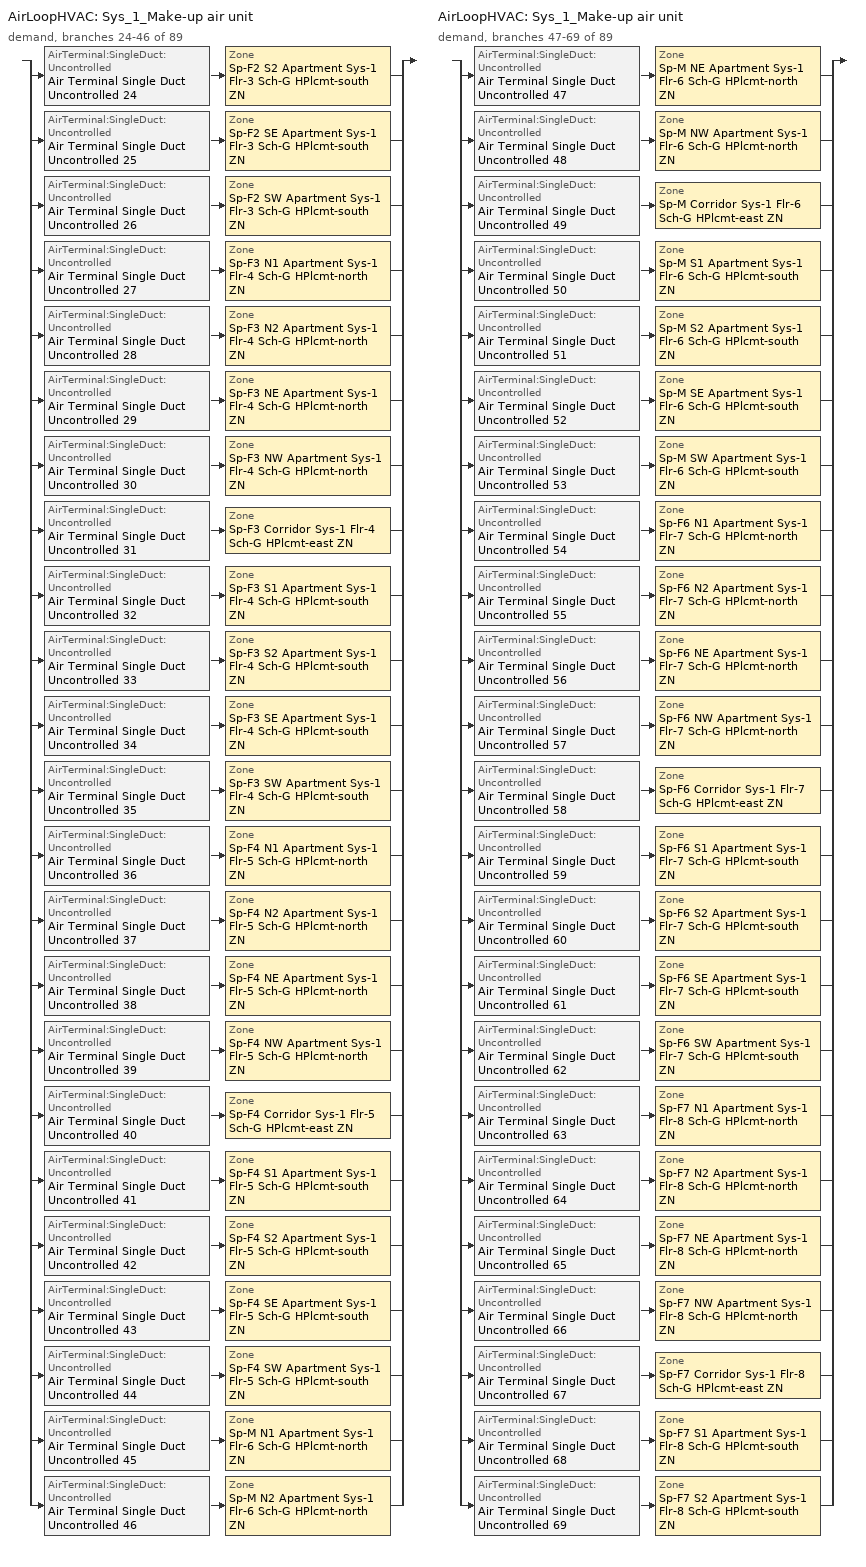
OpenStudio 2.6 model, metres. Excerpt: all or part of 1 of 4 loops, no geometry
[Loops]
AirLoopHVAC 'Sys_1_Make-up air unit'
 demand, branches 24-46 of 89: split
  | AirTerminal:SingleDuct:Uncontrolled 'Air Terminal Single Duct Uncontrolled 24' > Zone 'Sp-F2 S2 Apartment Sys-1 Flr-3 Sch-G HPlcmt-south ZN'
  | AirTerminal:SingleDuct:Uncontrolled 'Air Terminal Single Duct Uncontrolled 25' > Zone 'Sp-F2 SE Apartment Sys-1 Flr-3 Sch-G HPlcmt-south ZN'
  | AirTerminal:SingleDuct:Uncontrolled 'Air Terminal Single Duct Uncontrolled 26' > Zone 'Sp-F2 SW Apartment Sys-1 Flr-3 Sch-G HPlcmt-south ZN'
  | AirTerminal:SingleDuct:Uncontrolled 'Air Terminal Single Duct Uncontrolled 27' > Zone 'Sp-F3 N1 Apartment Sys-1 Flr-4 Sch-G HPlcmt-north ZN'
  | AirTerminal:SingleDuct:Uncontrolled 'Air Terminal Single Duct Uncontrolled 28' > Zone 'Sp-F3 N2 Apartment Sys-1 Flr-4 Sch-G HPlcmt-north ZN'
  | AirTerminal:SingleDuct:Uncontrolled 'Air Terminal Single Duct Uncontrolled 29' > Zone 'Sp-F3 NE Apartment Sys-1 Flr-4 Sch-G HPlcmt-north ZN'
  | AirTerminal:SingleDuct:Uncontrolled 'Air Terminal Single Duct Uncontrolled 30' > Zone 'Sp-F3 NW Apartment Sys-1 Flr-4 Sch-G HPlcmt-north ZN'
  | AirTerminal:SingleDuct:Uncontrolled 'Air Terminal Single Duct Uncontrolled 31' > Zone 'Sp-F3 Corridor Sys-1 Flr-4 Sch-G HPlcmt-east ZN'
  | AirTerminal:SingleDuct:Uncontrolled 'Air Terminal Single Duct Uncontrolled 32' > Zone 'Sp-F3 S1 Apartment Sys-1 Flr-4 Sch-G HPlcmt-south ZN'
  | AirTerminal:SingleDuct:Uncontrolled 'Air Terminal Single Duct Uncontrolled 33' > Zone 'Sp-F3 S2 Apartment Sys-1 Flr-4 Sch-G HPlcmt-south ZN'
  | AirTerminal:SingleDuct:Uncontrolled 'Air Terminal Single Duct Uncontrolled 34' > Zone 'Sp-F3 SE Apartment Sys-1 Flr-4 Sch-G HPlcmt-south ZN'
  | AirTerminal:SingleDuct:Uncontrolled 'Air Terminal Single Duct Uncontrolled 35' > Zone 'Sp-F3 SW Apartment Sys-1 Flr-4 Sch-G HPlcmt-south ZN'
  | AirTerminal:SingleDuct:Uncontrolled 'Air Terminal Single Duct Uncontrolled 36' > Zone 'Sp-F4 N1 Apartment Sys-1 Flr-5 Sch-G HPlcmt-north ZN'
  | AirTerminal:SingleDuct:Uncontrolled 'Air Terminal Single Duct Uncontrolled 37' > Zone 'Sp-F4 N2 Apartment Sys-1 Flr-5 Sch-G HPlcmt-north ZN'
  | AirTerminal:SingleDuct:Uncontrolled 'Air Terminal Single Duct Uncontrolled 38' > Zone 'Sp-F4 NE Apartment Sys-1 Flr-5 Sch-G HPlcmt-north ZN'
  | AirTerminal:SingleDuct:Uncontrolled 'Air Terminal Single Duct Uncontrolled 39' > Zone 'Sp-F4 NW Apartment Sys-1 Flr-5 Sch-G HPlcmt-north ZN'
  | AirTerminal:SingleDuct:Uncontrolled 'Air Terminal Single Duct Uncontrolled 40' > Zone 'Sp-F4 Corridor Sys-1 Flr-5 Sch-G HPlcmt-east ZN'
  | AirTerminal:SingleDuct:Uncontrolled 'Air Terminal Single Duct Uncontrolled 41' > Zone 'Sp-F4 S1 Apartment Sys-1 Flr-5 Sch-G HPlcmt-south ZN'
  | AirTerminal:SingleDuct:Uncontrolled 'Air Terminal Single Duct Uncontrolled 42' > Zone 'Sp-F4 S2 Apartment Sys-1 Flr-5 Sch-G HPlcmt-south ZN'
  | AirTerminal:SingleDuct:Uncontrolled 'Air Terminal Single Duct Uncontrolled 43' > Zone 'Sp-F4 SE Apartment Sys-1 Flr-5 Sch-G HPlcmt-south ZN'
  | AirTerminal:SingleDuct:Uncontrolled 'Air Terminal Single Duct Uncontrolled 44' > Zone 'Sp-F4 SW Apartment Sys-1 Flr-5 Sch-G HPlcmt-south ZN'
  | AirTerminal:SingleDuct:Uncontrolled 'Air Terminal Single Duct Uncontrolled 45' > Zone 'Sp-M N1 Apartment Sys-1 Flr-6 Sch-G HPlcmt-north ZN'
  | AirTerminal:SingleDuct:Uncontrolled 'Air Terminal Single Duct Uncontrolled 46' > Zone 'Sp-M N2 Apartment Sys-1 Flr-6 Sch-G HPlcmt-north ZN'
AirLoopHVAC 'Sys_1_Make-up air unit'
 demand, branches 47-69 of 89: split
  | AirTerminal:SingleDuct:Uncontrolled 'Air Terminal Single Duct Uncontrolled 47' > Zone 'Sp-M NE Apartment Sys-1 Flr-6 Sch-G HPlcmt-north ZN'
  | AirTerminal:SingleDuct:Uncontrolled 'Air Terminal Single Duct Uncontrolled 48' > Zone 'Sp-M NW Apartment Sys-1 Flr-6 Sch-G HPlcmt-north ZN'
  | AirTerminal:SingleDuct:Uncontrolled 'Air Terminal Single Duct Uncontrolled 49' > Zone 'Sp-M Corridor Sys-1 Flr-6 Sch-G HPlcmt-east ZN'
  | AirTerminal:SingleDuct:Uncontrolled 'Air Terminal Single Duct Uncontrolled 50' > Zone 'Sp-M S1 Apartment Sys-1 Flr-6 Sch-G HPlcmt-south ZN'
  | AirTerminal:SingleDuct:Uncontrolled 'Air Terminal Single Duct Uncontrolled 51' > Zone 'Sp-M S2 Apartment Sys-1 Flr-6 Sch-G HPlcmt-south ZN'
  | AirTerminal:SingleDuct:Uncontrolled 'Air Terminal Single Duct Uncontrolled 52' > Zone 'Sp-M SE Apartment Sys-1 Flr-6 Sch-G HPlcmt-south ZN'
  | AirTerminal:SingleDuct:Uncontrolled 'Air Terminal Single Duct Uncontrolled 53' > Zone 'Sp-M SW Apartment Sys-1 Flr-6 Sch-G HPlcmt-south ZN'
  | AirTerminal:SingleDuct:Uncontrolled 'Air Terminal Single Duct Uncontrolled 54' > Zone 'Sp-F6 N1 Apartment Sys-1 Flr-7 Sch-G HPlcmt-north ZN'
  | AirTerminal:SingleDuct:Uncontrolled 'Air Terminal Single Duct Uncontrolled 55' > Zone 'Sp-F6 N2 Apartment Sys-1 Flr-7 Sch-G HPlcmt-north ZN'
  | AirTerminal:SingleDuct:Uncontrolled 'Air Terminal Single Duct Uncontrolled 56' > Zone 'Sp-F6 NE Apartment Sys-1 Flr-7 Sch-G HPlcmt-north ZN'
  | AirTerminal:SingleDuct:Uncontrolled 'Air Terminal Single Duct Uncontrolled 57' > Zone 'Sp-F6 NW Apartment Sys-1 Flr-7 Sch-G HPlcmt-north ZN'
  | AirTerminal:SingleDuct:Uncontrolled 'Air Terminal Single Duct Uncontrolled 58' > Zone 'Sp-F6 Corridor Sys-1 Flr-7 Sch-G HPlcmt-east ZN'
  | AirTerminal:SingleDuct:Uncontrolled 'Air Terminal Single Duct Uncontrolled 59' > Zone 'Sp-F6 S1 Apartment Sys-1 Flr-7 Sch-G HPlcmt-south ZN'
  | AirTerminal:SingleDuct:Uncontrolled 'Air Terminal Single Duct Uncontrolled 60' > Zone 'Sp-F6 S2 Apartment Sys-1 Flr-7 Sch-G HPlcmt-south ZN'
  | AirTerminal:SingleDuct:Uncontrolled 'Air Terminal Single Duct Uncontrolled 61' > Zone 'Sp-F6 SE Apartment Sys-1 Flr-7 Sch-G HPlcmt-south ZN'
  | AirTerminal:SingleDuct:Uncontrolled 'Air Terminal Single Duct Uncontrolled 62' > Zone 'Sp-F6 SW Apartment Sys-1 Flr-7 Sch-G HPlcmt-south ZN'
  | AirTerminal:SingleDuct:Uncontrolled 'Air Terminal Single Duct Uncontrolled 63' > Zone 'Sp-F7 N1 Apartment Sys-1 Flr-8 Sch-G HPlcmt-north ZN'
  | AirTerminal:SingleDuct:Uncontrolled 'Air Terminal Single Duct Uncontrolled 64' > Zone 'Sp-F7 N2 Apartment Sys-1 Flr-8 Sch-G HPlcmt-north ZN'
  | AirTerminal:SingleDuct:Uncontrolled 'Air Terminal Single Duct Uncontrolled 65' > Zone 'Sp-F7 NE Apartment Sys-1 Flr-8 Sch-G HPlcmt-north ZN'
  | AirTerminal:SingleDuct:Uncontrolled 'Air Terminal Single Duct Uncontrolled 66' > Zone 'Sp-F7 NW Apartment Sys-1 Flr-8 Sch-G HPlcmt-north ZN'
  | AirTerminal:SingleDuct:Uncontrolled 'Air Terminal Single Duct Uncontrolled 67' > Zone 'Sp-F7 Corridor Sys-1 Flr-8 Sch-G HPlcmt-east ZN'
  | AirTerminal:SingleDuct:Uncontrolled 'Air Terminal Single Duct Uncontrolled 68' > Zone 'Sp-F7 S1 Apartment Sys-1 Flr-8 Sch-G HPlcmt-south ZN'
  | AirTerminal:SingleDuct:Uncontrolled 'Air Terminal Single Duct Uncontrolled 69' > Zone 'Sp-F7 S2 Apartment Sys-1 Flr-8 Sch-G HPlcmt-south ZN'
[Sizing:Zone] Zone Cooling Design Supply Air Temperature Input Method=SupplyAirTemperature; Zone Cooling Design Supply Air Temperature {C}=13; Zone Cooling Design Supply Air Temperature Difference {deltaC}=11.11; Zone Heating Design Supply Air Temperature Input Method=SupplyAirTemperature; Zone Heating Design Supply Air Temperature {C}=43; Zone Heating Design Supply Air Temperature Difference {deltaC}=11.11; Zone Cooling Design Supply Air Humidity Ratio {kg-H2O/kg-air}=0.0085; Zone Heating Design Supply Air Humidity Ratio {kg-H2O/kg-air}=0.008; Zone Heating Sizing Factor=1.3; Zone Cooling Sizing Factor=1.1; Cooling Design Air Flow Method=DesignDay; Heating Design Air Flow Method=DesignDay; Account for Dedicated Outdoor Air System=No; Dedicated Outdoor Air System Control Strategy=NeutralSupplyAir; Dedicated Outdoor Air Low Setpoint Temperature for Design {C}=autosize; Dedicated Outdoor Air High Setpoint Temperature for Design {C}=autosize
Sp-F2 S2 Apartment Sys-1 Flr-3 Sch-G HPlcmt-south ZN; Sp-F2 SE Apartment Sys-1 Flr-3 Sch-G HPlcmt-south ZN; Sp-F2 SW Apartment Sys-1 Flr-3 Sch-G HPlcmt-south ZN; Sp-F3 N1 Apartment Sys-1 Flr-4 Sch-G HPlcmt-north ZN; Sp-F3 N2 Apartment Sys-1 Flr-4 Sch-G HPlcmt-north ZN; Sp-F3 NE Apartment Sys-1 Flr-4 Sch-G HPlcmt-north ZN; Sp-F3 NW Apartment Sys-1 Flr-4 Sch-G HPlcmt-north ZN; Sp-F3 Corridor Sys-1 Flr-4 Sch-G HPlcmt-east ZN; Sp-F3 S1 Apartment Sys-1 Flr-4 Sch-G HPlcmt-south ZN; Sp-F3 S2 Apartment Sys-1 Flr-4 Sch-G HPlcmt-south ZN; Sp-F3 SE Apartment Sys-1 Flr-4 Sch-G HPlcmt-south ZN; Sp-F3 SW Apartment Sys-1 Flr-4 Sch-G HPlcmt-south ZN; Sp-F4 N1 Apartment Sys-1 Flr-5 Sch-G HPlcmt-north ZN; Sp-F4 N2 Apartment Sys-1 Flr-5 Sch-G HPlcmt-north ZN; Sp-F4 NE Apartment Sys-1 Flr-5 Sch-G HPlcmt-north ZN; Sp-F4 NW Apartment Sys-1 Flr-5 Sch-G HPlcmt-north ZN; Sp-F4 Corridor Sys-1 Flr-5 Sch-G HPlcmt-east ZN; Sp-F4 S1 Apartment Sys-1 Flr-5 Sch-G HPlcmt-south ZN; Sp-F4 S2 Apartment Sys-1 Flr-5 Sch-G HPlcmt-south ZN; Sp-F4 SE Apartment Sys-1 Flr-5 Sch-G HPlcmt-south ZN; Sp-F4 SW Apartment Sys-1 Flr-5 Sch-G HPlcmt-south ZN; Sp-M N1 Apartment Sys-1 Flr-6 Sch-G HPlcmt-north ZN; Sp-M N2 Apartment Sys-1 Flr-6 Sch-G HPlcmt-north ZN; Sp-M NE Apartment Sys-1 Flr-6 Sch-G HPlcmt-north ZN; Sp-M NW Apartment Sys-1 Flr-6 Sch-G HPlcmt-north ZN; Sp-M Corridor Sys-1 Flr-6 Sch-G HPlcmt-east ZN; Sp-M S1 Apartment Sys-1 Flr-6 Sch-G HPlcmt-south ZN; Sp-M S2 Apartment Sys-1 Flr-6 Sch-G HPlcmt-south ZN; Sp-M SE Apartment Sys-1 Flr-6 Sch-G HPlcmt-south ZN; Sp-M SW Apartment Sys-1 Flr-6 Sch-G HPlcmt-south ZN; Sp-F6 N1 Apartment Sys-1 Flr-7 Sch-G HPlcmt-north ZN; Sp-F6 N2 Apartment Sys-1 Flr-7 Sch-G HPlcmt-north ZN; Sp-F6 NE Apartment Sys-1 Flr-7 Sch-G HPlcmt-north ZN; Sp-F6 NW Apartment Sys-1 Flr-7 Sch-G HPlcmt-north ZN; Sp-F6 Corridor Sys-1 Flr-7 Sch-G HPlcmt-east ZN; Sp-F6 S1 Apartment Sys-1 Flr-7 Sch-G HPlcmt-south ZN; Sp-F6 S2 Apartment Sys-1 Flr-7 Sch-G HPlcmt-south ZN; Sp-F6 SE Apartment Sys-1 Flr-7 Sch-G HPlcmt-south ZN; Sp-F6 SW Apartment Sys-1 Flr-7 Sch-G HPlcmt-south ZN; Sp-F7 N1 Apartment Sys-1 Flr-8 Sch-G HPlcmt-north ZN; Sp-F7 N2 Apartment Sys-1 Flr-8 Sch-G HPlcmt-north ZN; Sp-F7 NE Apartment Sys-1 Flr-8 Sch-G HPlcmt-north ZN; Sp-F7 NW Apartment Sys-1 Flr-8 Sch-G HPlcmt-north ZN; Sp-F7 Corridor Sys-1 Flr-8 Sch-G HPlcmt-east ZN; Sp-F7 S1 Apartment Sys-1 Flr-8 Sch-G HPlcmt-south ZN; Sp-F7 S2 Apartment Sys-1 Flr-8 Sch-G HPlcmt-south ZN
[Zone equipment]
Sp-F2 S2 Apartment Sys-1 Flr-3 Sch-G HPlcmt-south ZN: Sp-F2 S2 Apartment Sys-1 Flr-3 Sch-G HPlcmt-south ZN PTAC, Air Terminal Single Duct Uncontrolled 24, Sp-F2 S2 Apartment Sys-1 Flr-3 Sch-G HPlcmt-south ZN Elec Baseboard
Sp-F2 SE Apartment Sys-1 Flr-3 Sch-G HPlcmt-south ZN: Sp-F2 SE Apartment Sys-1 Flr-3 Sch-G HPlcmt-south ZN PTAC, Air Terminal Single Duct Uncontrolled 25, Sp-F2 SE Apartment Sys-1 Flr-3 Sch-G HPlcmt-south ZN Elec Baseboard
Sp-F2 SW Apartment Sys-1 Flr-3 Sch-G HPlcmt-south ZN: Sp-F2 SW Apartment Sys-1 Flr-3 Sch-G HPlcmt-south ZN PTAC, Air Terminal Single Duct Uncontrolled 26, Sp-F2 SW Apartment Sys-1 Flr-3 Sch-G HPlcmt-south ZN Elec Baseboard
Sp-F3 N1 Apartment Sys-1 Flr-4 Sch-G HPlcmt-north ZN: Sp-F3 N1 Apartment Sys-1 Flr-4 Sch-G HPlcmt-north ZN PTAC, Air Terminal Single Duct Uncontrolled 27, Sp-F3 N1 Apartment Sys-1 Flr-4 Sch-G HPlcmt-north ZN Elec Baseboard
Sp-F3 N2 Apartment Sys-1 Flr-4 Sch-G HPlcmt-north ZN: Sp-F3 N2 Apartment Sys-1 Flr-4 Sch-G HPlcmt-north ZN PTAC, Air Terminal Single Duct Uncontrolled 28, Sp-F3 N2 Apartment Sys-1 Flr-4 Sch-G HPlcmt-north ZN Elec Baseboard
Sp-F3 NE Apartment Sys-1 Flr-4 Sch-G HPlcmt-north ZN: Sp-F3 NE Apartment Sys-1 Flr-4 Sch-G HPlcmt-north ZN PTAC, Air Terminal Single Duct Uncontrolled 29, Sp-F3 NE Apartment Sys-1 Flr-4 Sch-G HPlcmt-north ZN Elec Baseboard
Sp-F3 NW Apartment Sys-1 Flr-4 Sch-G HPlcmt-north ZN: Sp-F3 NW Apartment Sys-1 Flr-4 Sch-G HPlcmt-north ZN PTAC, Air Terminal Single Duct Uncontrolled 30, Sp-F3 NW Apartment Sys-1 Flr-4 Sch-G HPlcmt-north ZN Elec Baseboard
Sp-F3 Corridor Sys-1 Flr-4 Sch-G HPlcmt-east ZN: Sp-F3 Corridor Sys-1 Flr-4 Sch-G HPlcmt-east ZN PTAC, Air Terminal Single Duct Uncontrolled 31, Sp-F3 Corridor Sys-1 Flr-4 Sch-G HPlcmt-east ZN Elec Baseboard
Sp-F3 S1 Apartment Sys-1 Flr-4 Sch-G HPlcmt-south ZN: Sp-F3 S1 Apartment Sys-1 Flr-4 Sch-G HPlcmt-south ZN PTAC, Air Terminal Single Duct Uncontrolled 32, Sp-F3 S1 Apartment Sys-1 Flr-4 Sch-G HPlcmt-south ZN Elec Baseboard
Sp-F3 S2 Apartment Sys-1 Flr-4 Sch-G HPlcmt-south ZN: Sp-F3 S2 Apartment Sys-1 Flr-4 Sch-G HPlcmt-south ZN PTAC, Air Terminal Single Duct Uncontrolled 33, Sp-F3 S2 Apartment Sys-1 Flr-4 Sch-G HPlcmt-south ZN Elec Baseboard
Sp-F3 SE Apartment Sys-1 Flr-4 Sch-G HPlcmt-south ZN: Sp-F3 SE Apartment Sys-1 Flr-4 Sch-G HPlcmt-south ZN PTAC, Air Terminal Single Duct Uncontrolled 34, Sp-F3 SE Apartment Sys-1 Flr-4 Sch-G HPlcmt-south ZN Elec Baseboard
Sp-F3 SW Apartment Sys-1 Flr-4 Sch-G HPlcmt-south ZN: Sp-F3 SW Apartment Sys-1 Flr-4 Sch-G HPlcmt-south ZN PTAC, Air Terminal Single Duct Uncontrolled 35, Sp-F3 SW Apartment Sys-1 Flr-4 Sch-G HPlcmt-south ZN Elec Baseboard
Sp-F4 N1 Apartment Sys-1 Flr-5 Sch-G HPlcmt-north ZN: Sp-F4 N1 Apartment Sys-1 Flr-5 Sch-G HPlcmt-north ZN PTAC, Air Terminal Single Duct Uncontrolled 36, Sp-F4 N1 Apartment Sys-1 Flr-5 Sch-G HPlcmt-north ZN Elec Baseboard
Sp-F4 N2 Apartment Sys-1 Flr-5 Sch-G HPlcmt-north ZN: Sp-F4 N2 Apartment Sys-1 Flr-5 Sch-G HPlcmt-north ZN PTAC, Air Terminal Single Duct Uncontrolled 37, Sp-F4 N2 Apartment Sys-1 Flr-5 Sch-G HPlcmt-north ZN Elec Baseboard
Sp-F4 NE Apartment Sys-1 Flr-5 Sch-G HPlcmt-north ZN: Sp-F4 NE Apartment Sys-1 Flr-5 Sch-G HPlcmt-north ZN PTAC, Air Terminal Single Duct Uncontrolled 38, Sp-F4 NE Apartment Sys-1 Flr-5 Sch-G HPlcmt-north ZN Elec Baseboard
Sp-F4 NW Apartment Sys-1 Flr-5 Sch-G HPlcmt-north ZN: Sp-F4 NW Apartment Sys-1 Flr-5 Sch-G HPlcmt-north ZN PTAC, Air Terminal Single Duct Uncontrolled 39, Sp-F4 NW Apartment Sys-1 Flr-5 Sch-G HPlcmt-north ZN Elec Baseboard
Sp-F4 Corridor Sys-1 Flr-5 Sch-G HPlcmt-east ZN: Sp-F4 Corridor Sys-1 Flr-5 Sch-G HPlcmt-east ZN PTAC, Air Terminal Single Duct Uncontrolled 40, Sp-F4 Corridor Sys-1 Flr-5 Sch-G HPlcmt-east ZN Elec Baseboard
Sp-F4 S1 Apartment Sys-1 Flr-5 Sch-G HPlcmt-south ZN: Sp-F4 S1 Apartment Sys-1 Flr-5 Sch-G HPlcmt-south ZN PTAC, Air Terminal Single Duct Uncontrolled 41, Sp-F4 S1 Apartment Sys-1 Flr-5 Sch-G HPlcmt-south ZN Elec Baseboard
Sp-F4 S2 Apartment Sys-1 Flr-5 Sch-G HPlcmt-south ZN: Sp-F4 S2 Apartment Sys-1 Flr-5 Sch-G HPlcmt-south ZN PTAC, Air Terminal Single Duct Uncontrolled 42, Sp-F4 S2 Apartment Sys-1 Flr-5 Sch-G HPlcmt-south ZN Elec Baseboard
Sp-F4 SE Apartment Sys-1 Flr-5 Sch-G HPlcmt-south ZN: Sp-F4 SE Apartment Sys-1 Flr-5 Sch-G HPlcmt-south ZN PTAC, Air Terminal Single Duct Uncontrolled 43, Sp-F4 SE Apartment Sys-1 Flr-5 Sch-G HPlcmt-south ZN Elec Baseboard
Sp-F4 SW Apartment Sys-1 Flr-5 Sch-G HPlcmt-south ZN: Sp-F4 SW Apartment Sys-1 Flr-5 Sch-G HPlcmt-south ZN PTAC, Air Terminal Single Duct Uncontrolled 44, Sp-F4 SW Apartment Sys-1 Flr-5 Sch-G HPlcmt-south ZN Elec Baseboard
Sp-M N1 Apartment Sys-1 Flr-6 Sch-G HPlcmt-north ZN: Sp-M N1 Apartment Sys-1 Flr-6 Sch-G HPlcmt-north ZN PTAC, Air Terminal Single Duct Uncontrolled 45, Sp-M N1 Apartment Sys-1 Flr-6 Sch-G HPlcmt-north ZN Elec Baseboard
Sp-M N2 Apartment Sys-1 Flr-6 Sch-G HPlcmt-north ZN: Sp-M N2 Apartment Sys-1 Flr-6 Sch-G HPlcmt-north ZN PTAC, Air Terminal Single Duct Uncontrolled 46, Sp-M N2 Apartment Sys-1 Flr-6 Sch-G HPlcmt-north ZN Elec Baseboard
Sp-M NE Apartment Sys-1 Flr-6 Sch-G HPlcmt-north ZN: Sp-M NE Apartment Sys-1 Flr-6 Sch-G HPlcmt-north ZN PTAC, Air Terminal Single Duct Uncontrolled 47, Sp-M NE Apartment Sys-1 Flr-6 Sch-G HPlcmt-north ZN Elec Baseboard
Sp-M NW Apartment Sys-1 Flr-6 Sch-G HPlcmt-north ZN: Sp-M NW Apartment Sys-1 Flr-6 Sch-G HPlcmt-north ZN PTAC, Air Terminal Single Duct Uncontrolled 48, Sp-M NW Apartment Sys-1 Flr-6 Sch-G HPlcmt-north ZN Elec Baseboard
Sp-M Corridor Sys-1 Flr-6 Sch-G HPlcmt-east ZN: Sp-M Corridor Sys-1 Flr-6 Sch-G HPlcmt-east ZN PTAC, Air Terminal Single Duct Uncontrolled 49, Sp-M Corridor Sys-1 Flr-6 Sch-G HPlcmt-east ZN Elec Baseboard
Sp-M S1 Apartment Sys-1 Flr-6 Sch-G HPlcmt-south ZN: Sp-M S1 Apartment Sys-1 Flr-6 Sch-G HPlcmt-south ZN PTAC, Air Terminal Single Duct Uncontrolled 50, Sp-M S1 Apartment Sys-1 Flr-6 Sch-G HPlcmt-south ZN Elec Baseboard
Sp-M S2 Apartment Sys-1 Flr-6 Sch-G HPlcmt-south ZN: Sp-M S2 Apartment Sys-1 Flr-6 Sch-G HPlcmt-south ZN PTAC, Air Terminal Single Duct Uncontrolled 51, Sp-M S2 Apartment Sys-1 Flr-6 Sch-G HPlcmt-south ZN Elec Baseboard
Sp-M SE Apartment Sys-1 Flr-6 Sch-G HPlcmt-south ZN: Sp-M SE Apartment Sys-1 Flr-6 Sch-G HPlcmt-south ZN PTAC, Air Terminal Single Duct Uncontrolled 52, Sp-M SE Apartment Sys-1 Flr-6 Sch-G HPlcmt-south ZN Elec Baseboard
Sp-M SW Apartment Sys-1 Flr-6 Sch-G HPlcmt-south ZN: Sp-M SW Apartment Sys-1 Flr-6 Sch-G HPlcmt-south ZN PTAC, Air Terminal Single Duct Uncontrolled 53, Sp-M SW Apartment Sys-1 Flr-6 Sch-G HPlcmt-south ZN Elec Baseboard
Sp-F6 N1 Apartment Sys-1 Flr-7 Sch-G HPlcmt-north ZN: Sp-F6 N1 Apartment Sys-1 Flr-7 Sch-G HPlcmt-north ZN PTAC, Air Terminal Single Duct Uncontrolled 54, Sp-F6 N1 Apartment Sys-1 Flr-7 Sch-G HPlcmt-north ZN Elec Baseboard
Sp-F6 N2 Apartment Sys-1 Flr-7 Sch-G HPlcmt-north ZN: Sp-F6 N2 Apartment Sys-1 Flr-7 Sch-G HPlcmt-north ZN PTAC, Air Terminal Single Duct Uncontrolled 55, Sp-F6 N2 Apartment Sys-1 Flr-7 Sch-G HPlcmt-north ZN Elec Baseboard
Sp-F6 NE Apartment Sys-1 Flr-7 Sch-G HPlcmt-north ZN: Sp-F6 NE Apartment Sys-1 Flr-7 Sch-G HPlcmt-north ZN PTAC, Air Terminal Single Duct Uncontrolled 56, Sp-F6 NE Apartment Sys-1 Flr-7 Sch-G HPlcmt-north ZN Elec Baseboard
Sp-F6 NW Apartment Sys-1 Flr-7 Sch-G HPlcmt-north ZN: Sp-F6 NW Apartment Sys-1 Flr-7 Sch-G HPlcmt-north ZN PTAC, Air Terminal Single Duct Uncontrolled 57, Sp-F6 NW Apartment Sys-1 Flr-7 Sch-G HPlcmt-north ZN Elec Baseboard
Sp-F6 Corridor Sys-1 Flr-7 Sch-G HPlcmt-east ZN: Sp-F6 Corridor Sys-1 Flr-7 Sch-G HPlcmt-east ZN PTAC, Air Terminal Single Duct Uncontrolled 58, Sp-F6 Corridor Sys-1 Flr-7 Sch-G HPlcmt-east ZN Elec Baseboard
Sp-F6 S1 Apartment Sys-1 Flr-7 Sch-G HPlcmt-south ZN: Sp-F6 S1 Apartment Sys-1 Flr-7 Sch-G HPlcmt-south ZN PTAC, Air Terminal Single Duct Uncontrolled 59, Sp-F6 S1 Apartment Sys-1 Flr-7 Sch-G HPlcmt-south ZN Elec Baseboard
Sp-F6 S2 Apartment Sys-1 Flr-7 Sch-G HPlcmt-south ZN: Sp-F6 S2 Apartment Sys-1 Flr-7 Sch-G HPlcmt-south ZN PTAC, Air Terminal Single Duct Uncontrolled 60, Sp-F6 S2 Apartment Sys-1 Flr-7 Sch-G HPlcmt-south ZN Elec Baseboard
Sp-F6 SE Apartment Sys-1 Flr-7 Sch-G HPlcmt-south ZN: Sp-F6 SE Apartment Sys-1 Flr-7 Sch-G HPlcmt-south ZN PTAC, Air Terminal Single Duct Uncontrolled 61, Sp-F6 SE Apartment Sys-1 Flr-7 Sch-G HPlcmt-south ZN Elec Baseboard
Sp-F6 SW Apartment Sys-1 Flr-7 Sch-G HPlcmt-south ZN: Sp-F6 SW Apartment Sys-1 Flr-7 Sch-G HPlcmt-south ZN PTAC, Air Terminal Single Duct Uncontrolled 62, Sp-F6 SW Apartment Sys-1 Flr-7 Sch-G HPlcmt-south ZN Elec Baseboard
Sp-F7 N1 Apartment Sys-1 Flr-8 Sch-G HPlcmt-north ZN: Sp-F7 N1 Apartment Sys-1 Flr-8 Sch-G HPlcmt-north ZN PTAC, Air Terminal Single Duct Uncontrolled 63, Sp-F7 N1 Apartment Sys-1 Flr-8 Sch-G HPlcmt-north ZN Elec Baseboard
Sp-F7 N2 Apartment Sys-1 Flr-8 Sch-G HPlcmt-north ZN: Sp-F7 N2 Apartment Sys-1 Flr-8 Sch-G HPlcmt-north ZN PTAC, Air Terminal Single Duct Uncontrolled 64, Sp-F7 N2 Apartment Sys-1 Flr-8 Sch-G HPlcmt-north ZN Elec Baseboard
Sp-F7 NE Apartment Sys-1 Flr-8 Sch-G HPlcmt-north ZN: Sp-F7 NE Apartment Sys-1 Flr-8 Sch-G HPlcmt-north ZN PTAC, Air Terminal Single Duct Uncontrolled 65, Sp-F7 NE Apartment Sys-1 Flr-8 Sch-G HPlcmt-north ZN Elec Baseboard
Sp-F7 NW Apartment Sys-1 Flr-8 Sch-G HPlcmt-north ZN: Sp-F7 NW Apartment Sys-1 Flr-8 Sch-G HPlcmt-north ZN PTAC, Air Terminal Single Duct Uncontrolled 66, Sp-F7 NW Apartment Sys-1 Flr-8 Sch-G HPlcmt-north ZN Elec Baseboard
Sp-F7 Corridor Sys-1 Flr-8 Sch-G HPlcmt-east ZN: Sp-F7 Corridor Sys-1 Flr-8 Sch-G HPlcmt-east ZN PTAC, Air Terminal Single Duct Uncontrolled 67, Sp-F7 Corridor Sys-1 Flr-8 Sch-G HPlcmt-east ZN Elec Baseboard
Sp-F7 S1 Apartment Sys-1 Flr-8 Sch-G HPlcmt-south ZN: Sp-F7 S1 Apartment Sys-1 Flr-8 Sch-G HPlcmt-south ZN PTAC, Air Terminal Single Duct Uncontrolled 68, Sp-F7 S1 Apartment Sys-1 Flr-8 Sch-G HPlcmt-south ZN Elec Baseboard
Sp-F7 S2 Apartment Sys-1 Flr-8 Sch-G HPlcmt-south ZN: Sp-F7 S2 Apartment Sys-1 Flr-8 Sch-G HPlcmt-south ZN PTAC, Air Terminal Single Duct Uncontrolled 69, Sp-F7 S2 Apartment Sys-1 Flr-8 Sch-G HPlcmt-south ZN Elec Baseboard
[Coil:Heating:Electric] Availability Schedule=ON_OFF_ALWAYS_OFF
Coil Heating Electric 24; Coil Heating Electric 25; Coil Heating Electric 26; Coil Heating Electric 27; Coil Heating Electric 28; Coil Heating Electric 29; Coil Heating Electric 30; Coil Heating Electric 31; Coil Heating Electric 32; Coil Heating Electric 33; Coil Heating Electric 34; Coil Heating Electric 35; Coil Heating Electric 36; Coil Heating Electric 37; Coil Heating Electric 38; Coil Heating Electric 39; Coil Heating Electric 40; Coil Heating Electric 41; Coil Heating Electric 42; Coil Heating Electric 43; Coil Heating Electric 44; Coil Heating Electric 45; Coil Heating Electric 46; Coil Heating Electric 47; Coil Heating Electric 48; Coil Heating Electric 49; Coil Heating Electric 50; Coil Heating Electric 51; Coil Heating Electric 52; Coil Heating Electric 53; Coil Heating Electric 54; Coil Heating Electric 55; Coil Heating Electric 56; Coil Heating Electric 57; Coil Heating Electric 58; Coil Heating Electric 59; Coil Heating Electric 60; Coil Heating Electric 61; Coil Heating Electric 62; Coil Heating Electric 63; Coil Heating Electric 64; Coil Heating Electric 65; Coil Heating Electric 66; Coil Heating Electric 67; Coil Heating Electric 68; Coil Heating Electric 69
[Coil:Cooling:DX:SingleSpeed] Availability Schedule=Always On Discrete; Rated Total Cooling Capacity {W}=autosize; Rated Sensible Heat Ratio=autosize; Rated Air Flow Rate {m3/s}=autosize; Rated Evaporator Fan Power Per Volume Flow Rate {W/(m3/s)}=773.3; Total Cooling Capacity Function of Temperature Curve=DXCOOL-NECB2011-REF-CAPFT; Total Cooling Capacity Function of Flow Fraction Curve=DXCOOL-NECB2011-REF-CAPFFLOW; Energy Input Ratio Function of Temperature Curve=DXCOOL-NECB2011-REF-COOLEIRFT; Energy Input Ratio Function of Flow Fraction Curve=DXCOOL-NECB2011-REF-COOLEIRFFLOW; Part Load Fraction Correlation Curve=DXCOOL-NECB2011-REF-COOLPLFFPLR; Condenser Type=AirCooled; Evaporative Condenser Effectiveness=0; Evaporative Condenser Air Flow Rate {m3/s}=Autosize; Evaporative Condenser Pump Rated Power Consumption {W}=Autosize; Crankcase Heater Capacity {W}=0; Maximum Outdoor Dry-Bulb Temperature for Crankcase Heater Operation {C}=0; Basin Heater Capacity {W/K}=0; Basin Heater Setpoint Temperature {C}=10
Name | Rated COP {W/W}
Coil Cooling DX Single Speed 25 9kBtu/hr 10.5EER | 3.57169
Coil Cooling DX Single Speed 26 13kBtu/hr 9.7EER | 3.29014
Coil Cooling DX Single Speed 27 15kBtu/hr 9.3EER | 3.15607
Coil Cooling DX Single Speed 28 8kBtu/hr 10.9EER | 3.67629
Coil Cooling DX Single Speed 29 8kBtu/hr 10.9EER | 3.68641
Coil Cooling DX Single Speed 30 13kBtu/hr 9.8EER | 3.32738
Coil Cooling DX Single Speed 31 14kBtu/hr 9.6EER | 3.24241
Coil Cooling DX Single Speed 32 8kBtu/hr 10.9EER | 3.67756
Coil Cooling DX Single Speed 33 9kBtu/hr 10.5EER | 3.57063
Coil Cooling DX Single Speed 34 9kBtu/hr 10.5EER | 3.56512
Coil Cooling DX Single Speed 35 13kBtu/hr 9.7EER | 3.30369
Coil Cooling DX Single Speed 36 15kBtu/hr 9.3EER | 3.15616
Coil Cooling DX Single Speed 37 8kBtu/hr 10.8EER | 3.67343
Coil Cooling DX Single Speed 38 8kBtu/hr 10.9EER | 3.68357
Coil Cooling DX Single Speed 39 13kBtu/hr 9.8EER | 3.32527
Coil Cooling DX Single Speed 40 14kBtu/hr 9.5EER | 3.22646
Coil Cooling DX Single Speed 41 8kBtu/hr 10.9EER | 3.6761
Coil Cooling DX Single Speed 42 9kBtu/hr 10.5EER | 3.56648
Coil Cooling DX Single Speed 43 9kBtu/hr 10.5EER | 3.56133
Coil Cooling DX Single Speed 44 13kBtu/hr 9.8EER | 3.3054
Coil Cooling DX Single Speed 45 15kBtu/hr 9.3EER | 3.15622
Coil Cooling DX Single Speed 46 8kBtu/hr 10.8EER | 3.67194
Coil Cooling DX Single Speed 47 8kBtu/hr 10.9EER | 3.68209
Coil Cooling DX Single Speed 48 13kBtu/hr 9.8EER | 3.32504
Coil Cooling DX Single Speed 49 14kBtu/hr 9.5EER | 3.2231
Coil Cooling DX Single Speed 50 8kBtu/hr 10.9EER | 3.67545
Coil Cooling DX Single Speed 51 9kBtu/hr 10.5EER | 3.56414
Coil Cooling DX Single Speed 52 9kBtu/hr 10.5EER | 3.55907
Coil Cooling DX Single Speed 53 13kBtu/hr 9.8EER | 3.30578
Coil Cooling DX Single Speed 54 15kBtu/hr 9.3EER | 3.15625
Coil Cooling DX Single Speed 55 8kBtu/hr 10.8EER | 3.6708
Coil Cooling DX Single Speed 56 8kBtu/hr 10.9EER | 3.68096
Coil Cooling DX Single Speed 57 13kBtu/hr 9.8EER | 3.32505
Coil Cooling DX Single Speed 58 14kBtu/hr 9.5EER | 3.22041
Coil Cooling DX Single Speed 59 8kBtu/hr 10.9EER | 3.67497
Coil Cooling DX Single Speed 60 9kBtu/hr 10.5EER | 3.5623
Coil Cooling DX Single Speed 61 9kBtu/hr 10.5EER | 3.55725
Coil Cooling DX Single Speed 62 13kBtu/hr 9.8EER | 3.30593
Coil Cooling DX Single Speed 63 15kBtu/hr 9.3EER | 3.15628
Coil Cooling DX Single Speed 64 8kBtu/hr 10.8EER | 3.66949
Coil Cooling DX Single Speed 65 8kBtu/hr 10.9EER | 3.67966
Coil Cooling DX Single Speed 66 13kBtu/hr 9.8EER | 3.32479
Coil Cooling DX Single Speed 67 14kBtu/hr 9.5EER | 3.2179
Coil Cooling DX Single Speed 68 8kBtu/hr 10.9EER | 3.67438
Coil Cooling DX Single Speed 69 9kBtu/hr 10.5EER | 3.56049
Coil Cooling DX Single Speed 70 9kBtu/hr 10.5EER | 3.55545
[Fan:ConstantVolume] Availability Schedule=Always On Discrete; Fan Efficiency=0.39975; Pressure Rise {Pa}=640; Maximum Flow Rate {m3/s}=AutoSize; Motor Efficiency=0.615
Fan Constant Volume 25; Fan Constant Volume 26; Fan Constant Volume 27; Fan Constant Volume 28; Fan Constant Volume 29; Fan Constant Volume 30; Fan Constant Volume 31; Fan Constant Volume 32; Fan Constant Volume 33; Fan Constant Volume 34; Fan Constant Volume 35; Fan Constant Volume 36; Fan Constant Volume 37; Fan Constant Volume 38; Fan Constant Volume 39; Fan Constant Volume 40; Fan Constant Volume 41; Fan Constant Volume 42; Fan Constant Volume 43; Fan Constant Volume 44; Fan Constant Volume 45; Fan Constant Volume 46; Fan Constant Volume 47; Fan Constant Volume 48; Fan Constant Volume 49; Fan Constant Volume 50; Fan Constant Volume 51; Fan Constant Volume 52; Fan Constant Volume 53; Fan Constant Volume 54; Fan Constant Volume 55; Fan Constant Volume 56; Fan Constant Volume 57; Fan Constant Volume 58; Fan Constant Volume 59; Fan Constant Volume 60; Fan Constant Volume 61; Fan Constant Volume 62; Fan Constant Volume 63; Fan Constant Volume 64; Fan Constant Volume 65; Fan Constant Volume 66; Fan Constant Volume 67; Fan Constant Volume 68; Fan Constant Volume 69; Fan Constant Volume 70
[ZoneHVAC:PackagedTerminalAirConditioner] Availability Schedule=Always On Discrete; Supply Air Flow Rate During Cooling Operation {m3/s}=Autosize; Supply Air Flow Rate During Heating Operation {m3/s}=Autosize; Supply Air Flow Rate When No Cooling or Heating is Needed {m3/s}=Autosize; Outdoor Air Flow Rate During Cooling Operation {m3/s}=1e-05; Outdoor Air Flow Rate During Heating Operation {m3/s}=1e-05; Outdoor Air Flow Rate When No Cooling or Heating is Needed {m3/s}=1e-05; Fan Placement=DrawThrough
Name | Supply Air Fan | Heating Coil | Cooling Coil
Sp-F2 S2 Apartment Sys-1 Flr-3 Sch-G HPlcmt-south ZN PTAC | Fan Constant Volume 25 | Coil Heating Electric 24 | Coil Cooling DX Single Speed 25 9kBtu/hr 10.5EER
Sp-F2 SE Apartment Sys-1 Flr-3 Sch-G HPlcmt-south ZN PTAC | Fan Constant Volume 26 | Coil Heating Electric 25 | Coil Cooling DX Single Speed 26 13kBtu/hr 9.7EER
Sp-F2 SW Apartment Sys-1 Flr-3 Sch-G HPlcmt-south ZN PTAC | Fan Constant Volume 27 | Coil Heating Electric 26 | Coil Cooling DX Single Speed 27 15kBtu/hr 9.3EER
Sp-F3 N1 Apartment Sys-1 Flr-4 Sch-G HPlcmt-north ZN PTAC | Fan Constant Volume 28 | Coil Heating Electric 27 | Coil Cooling DX Single Speed 28 8kBtu/hr 10.9EER
Sp-F3 N2 Apartment Sys-1 Flr-4 Sch-G HPlcmt-north ZN PTAC | Fan Constant Volume 29 | Coil Heating Electric 28 | Coil Cooling DX Single Speed 29 8kBtu/hr 10.9EER
Sp-F3 NE Apartment Sys-1 Flr-4 Sch-G HPlcmt-north ZN PTAC | Fan Constant Volume 30 | Coil Heating Electric 29 | Coil Cooling DX Single Speed 30 13kBtu/hr 9.8EER
Sp-F3 NW Apartment Sys-1 Flr-4 Sch-G HPlcmt-north ZN PTAC | Fan Constant Volume 31 | Coil Heating Electric 30 | Coil Cooling DX Single Speed 31 14kBtu/hr 9.6EER
Sp-F3 Corridor Sys-1 Flr-4 Sch-G HPlcmt-east ZN PTAC | Fan Constant Volume 32 | Coil Heating Electric 31 | Coil Cooling DX Single Speed 32 8kBtu/hr 10.9EER
Sp-F3 S1 Apartment Sys-1 Flr-4 Sch-G HPlcmt-south ZN PTAC | Fan Constant Volume 33 | Coil Heating Electric 32 | Coil Cooling DX Single Speed 33 9kBtu/hr 10.5EER
Sp-F3 S2 Apartment Sys-1 Flr-4 Sch-G HPlcmt-south ZN PTAC | Fan Constant Volume 34 | Coil Heating Electric 33 | Coil Cooling DX Single Speed 34 9kBtu/hr 10.5EER
Sp-F3 SE Apartment Sys-1 Flr-4 Sch-G HPlcmt-south ZN PTAC | Fan Constant Volume 35 | Coil Heating Electric 34 | Coil Cooling DX Single Speed 35 13kBtu/hr 9.7EER
Sp-F3 SW Apartment Sys-1 Flr-4 Sch-G HPlcmt-south ZN PTAC | Fan Constant Volume 36 | Coil Heating Electric 35 | Coil Cooling DX Single Speed 36 15kBtu/hr 9.3EER
Sp-F4 N1 Apartment Sys-1 Flr-5 Sch-G HPlcmt-north ZN PTAC | Fan Constant Volume 37 | Coil Heating Electric 36 | Coil Cooling DX Single Speed 37 8kBtu/hr 10.8EER
Sp-F4 N2 Apartment Sys-1 Flr-5 Sch-G HPlcmt-north ZN PTAC | Fan Constant Volume 38 | Coil Heating Electric 37 | Coil Cooling DX Single Speed 38 8kBtu/hr 10.9EER
Sp-F4 NE Apartment Sys-1 Flr-5 Sch-G HPlcmt-north ZN PTAC | Fan Constant Volume 39 | Coil Heating Electric 38 | Coil Cooling DX Single Speed 39 13kBtu/hr 9.8EER
Sp-F4 NW Apartment Sys-1 Flr-5 Sch-G HPlcmt-north ZN PTAC | Fan Constant Volume 40 | Coil Heating Electric 39 | Coil Cooling DX Single Speed 40 14kBtu/hr 9.5EER
Sp-F4 Corridor Sys-1 Flr-5 Sch-G HPlcmt-east ZN PTAC | Fan Constant Volume 41 | Coil Heating Electric 40 | Coil Cooling DX Single Speed 41 8kBtu/hr 10.9EER
Sp-F4 S1 Apartment Sys-1 Flr-5 Sch-G HPlcmt-south ZN PTAC | Fan Constant Volume 42 | Coil Heating Electric 41 | Coil Cooling DX Single Speed 42 9kBtu/hr 10.5EER
Sp-F4 S2 Apartment Sys-1 Flr-5 Sch-G HPlcmt-south ZN PTAC | Fan Constant Volume 43 | Coil Heating Electric 42 | Coil Cooling DX Single Speed 43 9kBtu/hr 10.5EER
Sp-F4 SE Apartment Sys-1 Flr-5 Sch-G HPlcmt-south ZN PTAC | Fan Constant Volume 44 | Coil Heating Electric 43 | Coil Cooling DX Single Speed 44 13kBtu/hr 9.8EER
Sp-F4 SW Apartment Sys-1 Flr-5 Sch-G HPlcmt-south ZN PTAC | Fan Constant Volume 45 | Coil Heating Electric 44 | Coil Cooling DX Single Speed 45 15kBtu/hr 9.3EER
Sp-M N1 Apartment Sys-1 Flr-6 Sch-G HPlcmt-north ZN PTAC | Fan Constant Volume 46 | Coil Heating Electric 45 | Coil Cooling DX Single Speed 46 8kBtu/hr 10.8EER
Sp-M N2 Apartment Sys-1 Flr-6 Sch-G HPlcmt-north ZN PTAC | Fan Constant Volume 47 | Coil Heating Electric 46 | Coil Cooling DX Single Speed 47 8kBtu/hr 10.9EER
Sp-M NE Apartment Sys-1 Flr-6 Sch-G HPlcmt-north ZN PTAC | Fan Constant Volume 48 | Coil Heating Electric 47 | Coil Cooling DX Single Speed 48 13kBtu/hr 9.8EER
Sp-M NW Apartment Sys-1 Flr-6 Sch-G HPlcmt-north ZN PTAC | Fan Constant Volume 49 | Coil Heating Electric 48 | Coil Cooling DX Single Speed 49 14kBtu/hr 9.5EER
Sp-M Corridor Sys-1 Flr-6 Sch-G HPlcmt-east ZN PTAC | Fan Constant Volume 50 | Coil Heating Electric 49 | Coil Cooling DX Single Speed 50 8kBtu/hr 10.9EER
Sp-M S1 Apartment Sys-1 Flr-6 Sch-G HPlcmt-south ZN PTAC | Fan Constant Volume 51 | Coil Heating Electric 50 | Coil Cooling DX Single Speed 51 9kBtu/hr 10.5EER
Sp-M S2 Apartment Sys-1 Flr-6 Sch-G HPlcmt-south ZN PTAC | Fan Constant Volume 52 | Coil Heating Electric 51 | Coil Cooling DX Single Speed 52 9kBtu/hr 10.5EER
Sp-M SE Apartment Sys-1 Flr-6 Sch-G HPlcmt-south ZN PTAC | Fan Constant Volume 53 | Coil Heating Electric 52 | Coil Cooling DX Single Speed 53 13kBtu/hr 9.8EER
Sp-M SW Apartment Sys-1 Flr-6 Sch-G HPlcmt-south ZN PTAC | Fan Constant Volume 54 | Coil Heating Electric 53 | Coil Cooling DX Single Speed 54 15kBtu/hr 9.3EER
Sp-F6 N1 Apartment Sys-1 Flr-7 Sch-G HPlcmt-north ZN PTAC | Fan Constant Volume 55 | Coil Heating Electric 54 | Coil Cooling DX Single Speed 55 8kBtu/hr 10.8EER
Sp-F6 N2 Apartment Sys-1 Flr-7 Sch-G HPlcmt-north ZN PTAC | Fan Constant Volume 56 | Coil Heating Electric 55 | Coil Cooling DX Single Speed 56 8kBtu/hr 10.9EER
Sp-F6 NE Apartment Sys-1 Flr-7 Sch-G HPlcmt-north ZN PTAC | Fan Constant Volume 57 | Coil Heating Electric 56 | Coil Cooling DX Single Speed 57 13kBtu/hr 9.8EER
Sp-F6 NW Apartment Sys-1 Flr-7 Sch-G HPlcmt-north ZN PTAC | Fan Constant Volume 58 | Coil Heating Electric 57 | Coil Cooling DX Single Speed 58 14kBtu/hr 9.5EER
Sp-F6 Corridor Sys-1 Flr-7 Sch-G HPlcmt-east ZN PTAC | Fan Constant Volume 59 | Coil Heating Electric 58 | Coil Cooling DX Single Speed 59 8kBtu/hr 10.9EER
Sp-F6 S1 Apartment Sys-1 Flr-7 Sch-G HPlcmt-south ZN PTAC | Fan Constant Volume 60 | Coil Heating Electric 59 | Coil Cooling DX Single Speed 60 9kBtu/hr 10.5EER
Sp-F6 S2 Apartment Sys-1 Flr-7 Sch-G HPlcmt-south ZN PTAC | Fan Constant Volume 61 | Coil Heating Electric 60 | Coil Cooling DX Single Speed 61 9kBtu/hr 10.5EER
Sp-F6 SE Apartment Sys-1 Flr-7 Sch-G HPlcmt-south ZN PTAC | Fan Constant Volume 62 | Coil Heating Electric 61 | Coil Cooling DX Single Speed 62 13kBtu/hr 9.8EER
Sp-F6 SW Apartment Sys-1 Flr-7 Sch-G HPlcmt-south ZN PTAC | Fan Constant Volume 63 | Coil Heating Electric 62 | Coil Cooling DX Single Speed 63 15kBtu/hr 9.3EER
Sp-F7 N1 Apartment Sys-1 Flr-8 Sch-G HPlcmt-north ZN PTAC | Fan Constant Volume 64 | Coil Heating Electric 63 | Coil Cooling DX Single Speed 64 8kBtu/hr 10.8EER
Sp-F7 N2 Apartment Sys-1 Flr-8 Sch-G HPlcmt-north ZN PTAC | Fan Constant Volume 65 | Coil Heating Electric 64 | Coil Cooling DX Single Speed 65 8kBtu/hr 10.9EER
Sp-F7 NE Apartment Sys-1 Flr-8 Sch-G HPlcmt-north ZN PTAC | Fan Constant Volume 66 | Coil Heating Electric 65 | Coil Cooling DX Single Speed 66 13kBtu/hr 9.8EER
Sp-F7 NW Apartment Sys-1 Flr-8 Sch-G HPlcmt-north ZN PTAC | Fan Constant Volume 67 | Coil Heating Electric 66 | Coil Cooling DX Single Speed 67 14kBtu/hr 9.5EER
Sp-F7 Corridor Sys-1 Flr-8 Sch-G HPlcmt-east ZN PTAC | Fan Constant Volume 68 | Coil Heating Electric 67 | Coil Cooling DX Single Speed 68 8kBtu/hr 10.9EER
Sp-F7 S1 Apartment Sys-1 Flr-8 Sch-G HPlcmt-south ZN PTAC | Fan Constant Volume 69 | Coil Heating Electric 68 | Coil Cooling DX Single Speed 69 9kBtu/hr 10.5EER
Sp-F7 S2 Apartment Sys-1 Flr-8 Sch-G HPlcmt-south ZN PTAC | Fan Constant Volume 70 | Coil Heating Electric 69 | Coil Cooling DX Single Speed 70 9kBtu/hr 10.5EER
[AirTerminal:SingleDuct:Uncontrolled] Availability Schedule=Always On Discrete; Maximum Air Flow Rate {m3/s}=AutoSize
Air Terminal Single Duct Uncontrolled 24; Air Terminal Single Duct Uncontrolled 25; Air Terminal Single Duct Uncontrolled 26; Air Terminal Single Duct Uncontrolled 27; Air Terminal Single Duct Uncontrolled 28; Air Terminal Single Duct Uncontrolled 29; Air Terminal Single Duct Uncontrolled 30; Air Terminal Single Duct Uncontrolled 31; Air Terminal Single Duct Uncontrolled 32; Air Terminal Single Duct Uncontrolled 33; Air Terminal Single Duct Uncontrolled 34; Air Terminal Single Duct Uncontrolled 35; Air Terminal Single Duct Uncontrolled 36; Air Terminal Single Duct Uncontrolled 37; Air Terminal Single Duct Uncontrolled 38; Air Terminal Single Duct Uncontrolled 39; Air Terminal Single Duct Uncontrolled 40; Air Terminal Single Duct Uncontrolled 41; Air Terminal Single Duct Uncontrolled 42; Air Terminal Single Duct Uncontrolled 43; Air Terminal Single Duct Uncontrolled 44; Air Terminal Single Duct Uncontrolled 45; Air Terminal Single Duct Uncontrolled 46; Air Terminal Single Duct Uncontrolled 47; Air Terminal Single Duct Uncontrolled 48; Air Terminal Single Duct Uncontrolled 49; Air Terminal Single Duct Uncontrolled 50; Air Terminal Single Duct Uncontrolled 51; Air Terminal Single Duct Uncontrolled 52; Air Terminal Single Duct Uncontrolled 53; Air Terminal Single Duct Uncontrolled 54; Air Terminal Single Duct Uncontrolled 55; Air Terminal Single Duct Uncontrolled 56; Air Terminal Single Duct Uncontrolled 57; Air Terminal Single Duct Uncontrolled 58; Air Terminal Single Duct Uncontrolled 59; Air Terminal Single Duct Uncontrolled 60; Air Terminal Single Duct Uncontrolled 61; Air Terminal Single Duct Uncontrolled 62; Air Terminal Single Duct Uncontrolled 63; Air Terminal Single Duct Uncontrolled 64; Air Terminal Single Duct Uncontrolled 65; Air Terminal Single Duct Uncontrolled 66; Air Terminal Single Duct Uncontrolled 67; Air Terminal Single Duct Uncontrolled 68; Air Terminal Single Duct Uncontrolled 69
[ZoneHVAC:Baseboard:Convective:Electric] Availability Schedule=Always On Discrete; Efficiency=1
Name | Nominal Capacity {W}
Sp-F2 S2 Apartment Sys-1 Flr-3 Sch-G HPlcmt-south ZN Elec Baseboard | 1966.01
Sp-F2 SE Apartment Sys-1 Flr-3 Sch-G HPlcmt-south ZN Elec Baseboard | 3135.74
Sp-F2 SW Apartment Sys-1 Flr-3 Sch-G HPlcmt-south ZN Elec Baseboard | 3104.16
Sp-F3 N1 Apartment Sys-1 Flr-4 Sch-G HPlcmt-north ZN Elec Baseboard; Sp-F3 N2 Apartment Sys-1 Flr-4 Sch-G HPlcmt-north ZN Elec Baseboard | 2044.02
Sp-F3 NE Apartment Sys-1 Flr-4 Sch-G HPlcmt-north ZN Elec Baseboard; Sp-F3 NW Apartment Sys-1 Flr-4 Sch-G HPlcmt-north ZN Elec Baseboard | 3210.31
Sp-F3 Corridor Sys-1 Flr-4 Sch-G HPlcmt-east ZN Elec Baseboard | 2139.23
Sp-F3 S1 Apartment Sys-1 Flr-4 Sch-G HPlcmt-south ZN Elec Baseboard | 2005.3
Sp-F3 S2 Apartment Sys-1 Flr-4 Sch-G HPlcmt-south ZN Elec Baseboard | 2006.18
Sp-F3 SE Apartment Sys-1 Flr-4 Sch-G HPlcmt-south ZN Elec Baseboard | 3184.69
Sp-F3 SW Apartment Sys-1 Flr-4 Sch-G HPlcmt-south ZN Elec Baseboard | 3178.54
Sp-F4 N1 Apartment Sys-1 Flr-5 Sch-G HPlcmt-north ZN Elec Baseboard; Sp-F4 N2 Apartment Sys-1 Flr-5 Sch-G HPlcmt-north ZN Elec Baseboard | 2094.77
Sp-F4 NE Apartment Sys-1 Flr-5 Sch-G HPlcmt-north ZN Elec Baseboard; Sp-F4 NW Apartment Sys-1 Flr-5 Sch-G HPlcmt-north ZN Elec Baseboard | 3277.54
Sp-F4 Corridor Sys-1 Flr-5 Sch-G HPlcmt-east ZN Elec Baseboard | 2167.05
Sp-F4 S1 Apartment Sys-1 Flr-5 Sch-G HPlcmt-south ZN Elec Baseboard | 2054.59
Sp-F4 S2 Apartment Sys-1 Flr-5 Sch-G HPlcmt-south ZN Elec Baseboard | 2054.65
Sp-F4 SE Apartment Sys-1 Flr-5 Sch-G HPlcmt-south ZN Elec Baseboard | 3244.9
Sp-F4 SW Apartment Sys-1 Flr-5 Sch-G HPlcmt-south ZN Elec Baseboard | 3244.63
Sp-M N1 Apartment Sys-1 Flr-6 Sch-G HPlcmt-north ZN Elec Baseboard; Sp-M N2 Apartment Sys-1 Flr-6 Sch-G HPlcmt-north ZN Elec Baseboard | 2138.34
Sp-M NE Apartment Sys-1 Flr-6 Sch-G HPlcmt-north ZN Elec Baseboard; Sp-M NW Apartment Sys-1 Flr-6 Sch-G HPlcmt-north ZN Elec Baseboard | 3333.41
Sp-M Corridor Sys-1 Flr-6 Sch-G HPlcmt-east ZN Elec Baseboard | 2192.54
Sp-M S1 Apartment Sys-1 Flr-6 Sch-G HPlcmt-south ZN Elec Baseboard | 2097.42
Sp-M S2 Apartment Sys-1 Flr-6 Sch-G HPlcmt-south ZN Elec Baseboard | 2097.43
Sp-M SE Apartment Sys-1 Flr-6 Sch-G HPlcmt-south ZN Elec Baseboard; Sp-M SW Apartment Sys-1 Flr-6 Sch-G HPlcmt-south ZN Elec Baseboard | 3299.92
Sp-F6 N1 Apartment Sys-1 Flr-7 Sch-G HPlcmt-north ZN Elec Baseboard; Sp-F6 N2 Apartment Sys-1 Flr-7 Sch-G HPlcmt-north ZN Elec Baseboard | 2176.05
Sp-F6 NE Apartment Sys-1 Flr-7 Sch-G HPlcmt-north ZN Elec Baseboard; Sp-F6 NW Apartment Sys-1 Flr-7 Sch-G HPlcmt-north ZN Elec Baseboard | 3382.12
Sp-F6 Corridor Sys-1 Flr-7 Sch-G HPlcmt-east ZN Elec Baseboard | 2215.14
Sp-F6 S1 Apartment Sys-1 Flr-7 Sch-G HPlcmt-south ZN Elec Baseboard; Sp-F6 S2 Apartment Sys-1 Flr-7 Sch-G HPlcmt-south ZN Elec Baseboard | 2135.32
Sp-F6 SE Apartment Sys-1 Flr-7 Sch-G HPlcmt-south ZN Elec Baseboard; Sp-F6 SW Apartment Sys-1 Flr-7 Sch-G HPlcmt-south ZN Elec Baseboard | 3348.05
Sp-F7 N1 Apartment Sys-1 Flr-8 Sch-G HPlcmt-north ZN Elec Baseboard; Sp-F7 N2 Apartment Sys-1 Flr-8 Sch-G HPlcmt-north ZN Elec Baseboard | 2212.81
Sp-F7 NE Apartment Sys-1 Flr-8 Sch-G HPlcmt-north ZN Elec Baseboard; Sp-F7 NW Apartment Sys-1 Flr-8 Sch-G HPlcmt-north ZN Elec Baseboard | 3428.54
Sp-F7 Corridor Sys-1 Flr-8 Sch-G HPlcmt-east ZN Elec Baseboard | 2239.64
Sp-F7 S1 Apartment Sys-1 Flr-8 Sch-G HPlcmt-south ZN Elec Baseboard; Sp-F7 S2 Apartment Sys-1 Flr-8 Sch-G HPlcmt-south ZN Elec Baseboard | 2172.63
[Schedule:Ruleset]
ON_OFF_ALWAYS_OFF: Default Day Schedule=Schedule Day 3
[Schedule:Day]
Schedule Day 3; wkdON_OFF_ALWAYS_OFF 1; satON_OFF_ALWAYS_OFF 1; sunON_OFF_ALWAYS_OFF 1: 1, 0, 0, 2, 0, 0, 3, 0, 0, 4, 0, 0, 5, 0, 0, 6, 0, 0, 7, 0, 0, 8, 0, 0, 9, 0, 0, 10, 0, 0, 11, 0, 0, 12, 0, 0, 13, 0, 0, 14, 0, 0, 15, 0, 0, 16, 0, 0, 17, 0, 0, 18, 0, 0, 19, 0, 0, 20, 0, 0, 21, 0, 0, 22, 0, 0, 23, 0, 0, 24, 0, 0
[Schedule:Rule] Schedule Ruleset=ON_OFF_ALWAYS_OFF; Date Specification Type=DateRange; Start Month=1; Start Day=1; End Month=12; End Day=31
Name | Rule Order | Day Schedule | Apply Sunday | Apply Monday | Apply Tuesday | Apply Wednesday | Apply Thursday | Apply Friday | Apply Saturday
wkdON_OFF_ALWAYS_OFF rule | 2 | wkdON_OFF_ALWAYS_OFF 1 | No | Yes | Yes | Yes | Yes | Yes | No
satON_OFF_ALWAYS_OFFrule | 1 | satON_OFF_ALWAYS_OFF 1 | No | No | No | No | No | No | Yes
sunON_OFF_ALWAYS_OFFrule | 0 | sunON_OFF_ALWAYS_OFF 1 | Yes | No | No | No | No | No | No
[Schedule:Constant]
Always On Discrete: Value=1
[Curve:Biquadratic] Minimum Value of x=13; Maximum Value of x=24; Minimum Value of y=24; Maximum Value of y=46
Name | Coefficient1 Constant | Coefficient2 x | Coefficient3 x**2 | Coefficient4 y | Coefficient5 y**2 | Coefficient6 x*y
DXCOOL-NECB2011-REF-CAPFT | 0.867905 | 0.0142459 | 0.00055436 | -0.0075575 | 3.3e-05 | -0.0001918
DXCOOL-NECB2011-REF-COOLEIRFT | 0.116936 | 0.0284933 | -0.0004112 | 0.0214108 | 0.00016103 | -0.0006791
[Curve:Quadratic] Coefficient1 Constant=1; Coefficient2 x=0; Coefficient3 x**2=0; Minimum Value of x=0; Maximum Value of x=1
DXCOOL-NECB2011-REF-CAPFFLOW; DXCOOL-NECB2011-REF-COOLEIRFFLOW
[Curve:Cubic]
DXCOOL-NECB2011-REF-COOLPLFFPLR: Coefficient1 Constant=0.0277; Coefficient2 x=4.9151; Coefficient3 x**2=-8.184; Coefficient4 x**3=4.2702; Minimum Value of x=0.7; Maximum Value of x=1
